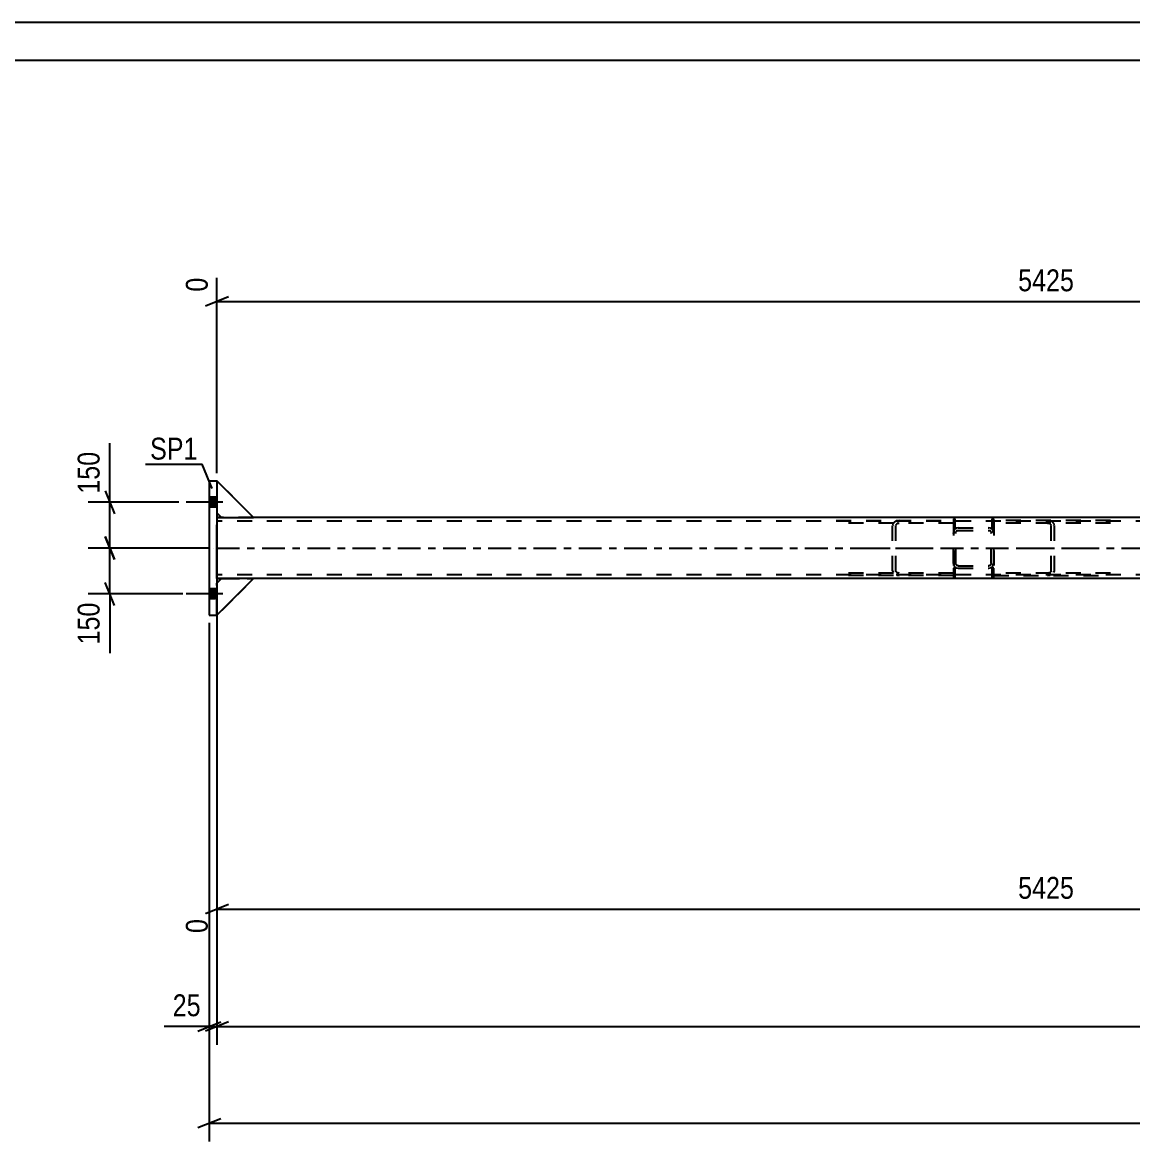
# Model space of a CAD drawing. Header units: millimetres. Extents: x 0 to 1189, y 0 to 841.
# Drawn here: x 148.9 to 294.2, y 694.5 to 841 of the extents above; entities that cross this region are included whole.
import ezdxf

# ---------------------------------------------------------------- set-up
doc = ezdxf.new("R2010")
doc.units = ezdxf.units.MM
doc.linetypes.add('DXK_LINE_DOT2', pattern=[3.9198, 1.9599, -1.9599])
doc.linetypes.add('DXK_LINE_DOT3', pattern=[5.9187, 2.979, -0.9799, 0.9799, -0.9799])
doc.styles.add('Arial Narrow', font='ARIALN.TTF', dxfattribs={"height": 0.2})

# ---------------------------------------------------------------- blocks, each defined once
blk = doc.blocks.new('Unknown-405118385-1163')
at = {"color": 5, "linetype": 'Continuous'}
for p, q in [((1189, 841), (0, 841)), ((1184, 836), (5, 836))]:
    blk.add_line(p, q, dxfattribs=at)
blk = doc.blocks.new('Part-405118385-3407 - 3258')
at = {"color": 7, "linetype": 'DXK_LINE_DOT2'}
for p, q in [((255.39, 775.8), (270.7, 775.8)), ((270.7, 775.48), (255.39, 775.48)), ((262.78, 775.24), (262.75, 775.16)), ((262.75, 769.24), (262.75, 775.16)), ((262.82, 775.4), (262.78, 775.24)), ((263.19, 775.16), (263.21, 775.24)), ((263.19, 769.24), (263.19, 775.16)), ((263.21, 775.24), (263.23, 775.28)), ((263.63, 775.8), (263.3, 775.75)), ((263.46, 775.45), (263.63, 775.48)), ((270.7, 775.8), (270.7, 768.6)), ((262.75, 769.24), (262.82, 768.99)), ((263.23, 769.11), (263.19, 769.24)), ((270.7, 768.92), (255.39, 768.92)), ((270.7, 768.6), (255.39, 768.6)), ((263.3, 768.64), (263.63, 768.6)), ((263.63, 768.92), (263.46, 768.94))]:
    blk.add_line(p, q, dxfattribs=at)
at = {"color": 7, "linetype": 'DXK_LINE_DOT3'}
blk.add_line((259.46, 772.2), (267.7, 772.2), dxfattribs=at)
at = {"color": 7, "linetype": 'DXK_LINE_DOT2'}
for centre, radius, start, end in [((263.5, 774.97), 0.802, 104.5547, 147.5896), ((263.56, 775.06), 0.401, 104.5547, 147.5896), ((263.56, 769.33), 0.401, 212.4104, 255.4453)]:
    blk.add_arc(centre, radius, start, end, dxfattribs=at)
blk = doc.blocks.new('Bolt-405118385-3268 - 3258')
at = {"linetype": 'Continuous'}
for points in [[(173.34, 778.86), (173.34, 777.54), (174.34, 777.54), (174.34, 778.86)], [(173.34, 778.86), (173.34, 777.54), (174.34, 777.54), (174.34, 778.86)], [(173.34, 766.86), (173.34, 765.54), (174.34, 765.54), (174.34, 766.86)], [(173.34, 766.86), (173.34, 765.54), (174.34, 765.54), (174.34, 766.86)]]:
    blk.add_hatch(color=1, dxfattribs=at).paths.add_polyline_path(points)
at = {"color": 1, "linetype": 'Continuous'}
for p, q in [((175.1, 778.2), (170.34, 778.2)), ((175.1, 778.2), (170.34, 778.2)), ((174.34, 778.86), (173.34, 778.86)), ((174.34, 778.86), (173.34, 778.86)), ((174.34, 777.54), (173.34, 777.54)), ((174.34, 777.54), (173.34, 777.54)), ((175.1, 766.2), (170.34, 766.2)), ((175.1, 766.2), (170.34, 766.2)), ((174.34, 766.86), (173.34, 766.86)), ((174.34, 766.86), (173.34, 766.86)), ((174.34, 765.54), (173.34, 765.54)), ((174.34, 765.54), (173.34, 765.54))]:
    blk.add_line(p, q, dxfattribs=at)
blk = doc.blocks.new('Part-405118385-3446 - 3258')
at = {"color": 7, "linetype": 'DXK_LINE_DOT2'}
for p, q in [((270.94, 776.04), (270.7, 776.04)), ((270.7, 776.04), (270.7, 774.84)), ((270.94, 774.84), (270.94, 776.04)), ((270.7, 774.84), (270.94, 774.84))]:
    blk.add_line(p, q, dxfattribs=at)
blk = doc.blocks.new('Part-405118385-3261 - 3258')
at = {"color": 7, "linetype": 'DXK_LINE_DOT2'}
for p, q in [((270.94, 769.56), (270.7, 769.56)), ((270.7, 769.56), (270.7, 768.36)), ((270.94, 768.36), (270.94, 769.56)), ((270.7, 768.36), (270.94, 768.36))]:
    blk.add_line(p, q, dxfattribs=at)
at = {"color": 7, "linetype": 'DXK_LINE_DOT3'}
blk.add_line((270.82, 768.96), (270.82, 768.96), dxfattribs=at)
blk = doc.blocks.new('Part-405118385-3404 - 3258')
at = {"color": 7, "linetype": 'DXK_LINE_DOT2'}
for p, q in [((270.75, 774.44), (270.7, 774.2)), ((270.7, 770.2), (270.7, 774.2)), ((271.02, 774.2), (271.04, 774.32)), ((271.02, 770.2), (271.02, 774.2)), ((271.34, 774.84), (271.09, 774.79)), ((271.22, 774.49), (271.34, 774.52)), ((271.34, 774.84), (275.34, 774.84)), ((271.34, 774.52), (275.34, 774.52)), ((275.58, 774.79), (275.34, 774.84)), ((275.34, 774.52), (275.46, 774.49)), ((275.63, 774.32), (275.66, 774.2)), ((275.66, 770.2), (275.66, 774.2)), ((275.98, 774.2), (275.93, 774.44)), ((275.98, 770.2), (275.98, 774.2)), ((270.7, 770.2), (270.75, 769.95)), ((271.04, 770.07), (271.02, 770.2)), ((271.09, 769.6), (271.34, 769.56)), ((271.34, 769.88), (271.22, 769.9)), ((271.34, 769.88), (275.34, 769.88)), ((271.34, 769.56), (275.34, 769.56)), ((275.46, 769.9), (275.34, 769.88)), ((275.34, 769.56), (275.58, 769.6)), ((275.66, 770.2), (275.63, 770.07)), ((275.93, 769.95), (275.98, 770.2))]:
    blk.add_line(p, q, dxfattribs=at)
at = {"color": 7, "linetype": 'DXK_LINE_DOT3'}
blk.add_line((273.34, 772.2), (273.34, 772.2), dxfattribs=at)
at = {"color": 7, "linetype": 'DXK_LINE_DOT2'}
for centre, radius, start, end in [((271.34, 774.2), 0.64, 112.5, 157.5), ((271.34, 774.2), 0.32, 112.5, 157.5), ((275.34, 774.2), 0.32, 22.5, 67.5), ((275.34, 774.2), 0.64, 22.5, 67.5), ((271.34, 770.2), 0.64, 202.5, 247.5), ((271.34, 770.2), 0.32, 202.5, 247.5), ((275.34, 770.2), 0.32, 292.5, 337.5), ((275.34, 770.2), 0.64, 292.5, 337.5)]:
    blk.add_arc(centre, radius, start, end, dxfattribs=at)
blk = doc.blocks.new('Part-405118385-3408 - 3258')
at = {"color": 7, "linetype": 'DXK_LINE_DOT2'}
for p, q in [((275.98, 775.8), (275.98, 768.6)), ((291.28, 775.8), (275.98, 775.8)), ((291.28, 775.48), (275.98, 775.48)), ((283.38, 775.75), (283.04, 775.8)), ((283.04, 775.48), (283.21, 775.45)), ((283.45, 775.28), (283.46, 775.24)), ((283.46, 775.24), (283.48, 775.16)), ((283.48, 769.24), (283.48, 775.16)), ((283.9, 775.24), (283.86, 775.4)), ((283.92, 775.16), (283.9, 775.24)), ((283.92, 769.24), (283.92, 775.16)), ((283.48, 769.24), (283.45, 769.11)), ((283.86, 768.99), (283.92, 769.24)), ((291.28, 768.92), (275.98, 768.92)), ((275.98, 768.6), (291.28, 768.6)), ((283.21, 768.94), (283.04, 768.92)), ((283.04, 768.6), (283.38, 768.64))]:
    blk.add_line(p, q, dxfattribs=at)
at = {"color": 7, "linetype": 'DXK_LINE_DOT3'}
blk.add_line((278.98, 772.2), (287.22, 772.2), dxfattribs=at)
at = {"color": 7, "linetype": 'DXK_LINE_DOT2'}
for centre, radius, start, end in [((283.11, 775.06), 0.401, 32.4104, 75.4453), ((283.18, 774.97), 0.802, 32.4104, 75.4453), ((283.11, 769.33), 0.401, 284.5547, 327.5896)]:
    blk.add_arc(centre, radius, start, end, dxfattribs=at)
blk = doc.blocks.new('Part-405118385-3311 - 3258')
at = {"color": 7, "linetype": 'DXK_LINE_DOT2'}
for p, q in [((174.34, 767.6), (174.94, 768.2)), ((179.14, 768.2), (174.34, 763.4)), ((174.34, 763.4), (174.34, 767.6)), ((174.94, 768.2), (179.14, 768.2))]:
    blk.add_line(p, q, dxfattribs=at)
at = {"color": 7, "linetype": 'DXK_LINE_DOT3'}
for p, q in [((174.34, 768.2), (179.14, 768.2)), ((179.14, 768.2), (174.34, 763.4))]:
    blk.add_line(p, q, dxfattribs=at)
blk = doc.blocks.new('Part-405118385-3314 - 3258')
at = {"color": 2, "linetype": 'Continuous'}
for p, q in [((174.34, 767.6), (174.94, 768.2)), ((179.14, 768.2), (174.34, 763.4)), ((179.14, 768.2), (174.94, 768.2))]:
    blk.add_line(p, q, dxfattribs=at)
at = {"color": 7, "linetype": 'DXK_LINE_DOT3'}
for p, q in [((174.34, 768.2), (179.14, 768.2)), ((179.14, 768.2), (174.34, 763.4))]:
    blk.add_line(p, q, dxfattribs=at)
at = {"color": 7, "linetype": 'DXK_LINE_DOT2'}
blk.add_line((174.34, 763.4), (174.34, 767.6), dxfattribs=at)
blk = doc.blocks.new('Part-405118385-3345 - 3258')
at = {"color": 7, "linetype": 'DXK_LINE_DOT2'}
for p, q in [((174.34, 767.6), (174.94, 768.2)), ((179.14, 768.2), (174.34, 763.4)), ((174.34, 763.4), (174.34, 767.6)), ((174.94, 768.2), (179.14, 768.2))]:
    blk.add_line(p, q, dxfattribs=at)
at = {"color": 7, "linetype": 'DXK_LINE_DOT3'}
for p, q in [((174.34, 768.2), (179.14, 768.2)), ((179.14, 768.2), (174.34, 763.4))]:
    blk.add_line(p, q, dxfattribs=at)
blk = doc.blocks.new('Part-405118385-3348 - 3258')
at = {"color": 7, "linetype": 'DXK_LINE_DOT2'}
for p, q in [((179.14, 776.2), (174.34, 781)), ((174.34, 781), (174.34, 776.8)), ((174.34, 776.8), (174.94, 776.2)), ((174.94, 776.2), (179.14, 776.2))]:
    blk.add_line(p, q, dxfattribs=at)
at = {"color": 7, "linetype": 'DXK_LINE_DOT3'}
for p, q in [((179.14, 776.2), (174.34, 781)), ((174.34, 776.2), (179.14, 776.2))]:
    blk.add_line(p, q, dxfattribs=at)
blk = doc.blocks.new('Part-405118385-3351 - 3258')
at = {"color": 2, "linetype": 'Continuous'}
for p, q in [((179.14, 776.2), (174.34, 781)), ((174.34, 776.8), (174.94, 776.2)), ((174.94, 776.2), (179.14, 776.2))]:
    blk.add_line(p, q, dxfattribs=at)
at = {"color": 7, "linetype": 'DXK_LINE_DOT2'}
blk.add_line((174.34, 781), (174.34, 776.8), dxfattribs=at)
at = {"color": 7, "linetype": 'DXK_LINE_DOT3'}
for p, q in [((179.14, 776.2), (174.34, 781)), ((174.34, 776.2), (179.14, 776.2))]:
    blk.add_line(p, q, dxfattribs=at)
blk = doc.blocks.new('Part-405118385-3354 - 3258')
at = {"color": 7, "linetype": 'DXK_LINE_DOT2'}
for p, q in [((179.14, 776.2), (174.34, 781)), ((174.34, 781), (174.34, 776.8)), ((174.34, 776.8), (174.94, 776.2)), ((174.94, 776.2), (179.14, 776.2))]:
    blk.add_line(p, q, dxfattribs=at)
at = {"color": 7, "linetype": 'DXK_LINE_DOT3'}
for p, q in [((179.14, 776.2), (174.34, 781)), ((174.34, 776.2), (179.14, 776.2))]:
    blk.add_line(p, q, dxfattribs=at)
blk = doc.blocks.new('Part-405118385-3377 - 3258')
at = {"color": 2, "linetype": 'Continuous'}
for p, q in [((174.94, 776.2), (174.34, 776.2)), ((174.34, 769.16), (174.34, 775.24)), ((391.34, 776.2), (179.14, 776.2)), ((174.94, 768.2), (174.34, 768.2)), ((391.34, 768.2), (179.14, 768.2))]:
    blk.add_line(p, q, dxfattribs=at)
at = {"color": 7, "linetype": 'DXK_LINE_DOT2'}
for p, q in [((174.34, 776.2), (174.34, 775.24)), ((174.34, 776.2), (174.34, 775.91)), ((892.34, 775.72), (174.34, 775.72)), ((179.14, 776.2), (174.94, 776.2)), ((174.34, 768.2), (174.34, 769.16)), ((892.34, 768.68), (174.34, 768.68)), ((179.14, 768.2), (174.94, 768.2))]:
    blk.add_line(p, q, dxfattribs=at)
at = {"color": 7, "linetype": 'DXK_LINE_DOT3'}
blk.add_line((174.34, 772.2), (892.34, 772.2), dxfattribs=at)
blk = doc.blocks.new('Part-405118385-3445 - 3258')
at = {"color": 7, "linetype": 'DXK_LINE_DOT2'}
for p, q in [((275.98, 776.04), (275.74, 776.04)), ((275.74, 776.04), (275.74, 774.84)), ((275.98, 774.84), (275.98, 776.04)), ((275.74, 774.84), (275.98, 774.84))]:
    blk.add_line(p, q, dxfattribs=at)
blk = doc.blocks.new('Part-405118385-3428 - 3258')
at = {"color": 2, "linetype": 'Continuous'}
for p, q in [((173.34, 781), (174.34, 781)), ((173.34, 781), (173.34, 763.4)), ((174.34, 781), (174.34, 763.4)), ((173.34, 763.4), (174.34, 763.4))]:
    blk.add_line(p, q, dxfattribs=at)
at = {"color": 7, "linetype": 'DXK_LINE_DOT3'}
blk.add_line((173.84, 772.2), (173.84, 772.2), dxfattribs=at)
blk = doc.blocks.new('Part-405118385-3442 - 3258')
at = {"color": 7, "linetype": 'DXK_LINE_DOT2'}
for p, q in [((275.98, 769.56), (275.74, 769.56)), ((275.74, 769.56), (275.74, 768.36)), ((275.98, 768.36), (275.98, 769.56)), ((275.74, 768.36), (275.98, 768.36))]:
    blk.add_line(p, q, dxfattribs=at)
blk = doc.blocks.new('StraightDimension-405118385-33487 - 3258')
at = {"color": 7, "linetype": 'Continuous'}
for p, q in [((174.34, 767.2), (174.34, 721.82)), ((391.34, 736), (391.34, 716.34)), ((175.84, 725.55), (172.84, 724.35)), ((389.84, 724.35), (392.84, 725.55)), ((174.34, 724.95), (391.34, 724.95))]:
    blk.add_line(p, q, dxfattribs=at)
at = {"color": 0}
blk.add_wipeout([(287.09, 725.7), (287.09, 729.9), (278.58, 729.9), (278.58, 725.7)], dxfattribs=at)
at = {"color": 3, "style": 'Arial Narrow'}
blk.add_text('5425', height=2.863, dxfattribs=at).set_placement((279.18, 726.3))
at = {"color": 0, "linetype": 'Continuous'}
for points in [[(173.74, 724.25), (169.54, 724.25), (169.54, 721.22), (173.74, 721.22)], [(390.74, 724.25), (386.54, 724.25), (386.54, 715.74), (390.74, 715.74)]]:
    blk.add_wipeout(points, dxfattribs=at)
at = {"color": 3, "linetype": 'Continuous', "style": 'Arial Narrow'}
for s, height, p in [('0', 2.86, (173.14, 721.82)), ('5425', 2.863, (390.14, 716.34))]:
    blk.add_text(s, height=height, rotation=90.0002, dxfattribs=at).set_placement(p)
blk = doc.blocks.new('StraightDimension-405118385-3469 - 3258')
at = {"color": 7, "linetype": 'Continuous'}
for p, q in [((173.34, 762.4), (173.34, 694.52)), ((174.84, 697.52), (171.84, 696.32)), ((173.34, 696.92), (893.34, 696.92))]:
    blk.add_line(p, q, dxfattribs=at)
blk = doc.blocks.new('StraightDimension-405118385-3482 - 3258')
at = {"color": 7, "linetype": 'Continuous'}
for p, q in [((173.34, 762.4), (173.34, 707.18)), ((174.34, 762.4), (174.34, 707.18)), ((173.34, 709.58), (167.43, 709.58)), ((173.34, 709.58), (167.43, 709.58)), ((171.84, 708.98), (174.84, 710.18)), ((175.84, 710.18), (172.84, 708.98)), ((173.34, 709.58), (174.34, 709.58))]:
    blk.add_line(p, q, dxfattribs=at)
at = {"color": 0}
blk.add_wipeout([(172.81, 710.33), (172.81, 714.53), (167.96, 714.53), (167.96, 710.33)], dxfattribs=at)
at = {"color": 3, "style": 'Arial Narrow'}
blk.add_text('25', height=2.863, dxfattribs=at).set_placement((168.56, 710.93))
blk = doc.blocks.new('StraightDimension-405118385-3499 - 3258')
at = {"color": 7, "linetype": 'Continuous'}
for p, q in [((174.34, 762.4), (174.34, 707.18)), ((175.84, 710.18), (172.84, 708.98)), ((174.34, 709.58), (892.34, 709.58))]:
    blk.add_line(p, q, dxfattribs=at)
blk = doc.blocks.new('StraightDimension-405118385-3601 - 3258')
at = {"color": 7, "linetype": 'Continuous'}
for p, q in [((391.34, 788.09), (391.34, 813.07)), ((174.34, 782), (174.34, 807.58)), ((175.84, 805.06), (172.84, 803.86)), ((174.34, 804.46), (391.34, 804.46)), ((389.84, 803.86), (392.84, 805.06))]:
    blk.add_line(p, q, dxfattribs=at)
at = {"color": 0}
blk.add_wipeout([(287.09, 805.21), (287.09, 809.41), (278.58, 809.41), (278.58, 805.21)], dxfattribs=at)
at = {"color": 3, "style": 'Arial Narrow'}
blk.add_text('5425', height=2.863, dxfattribs=at).set_placement((279.18, 805.81))
at = {"color": 0, "linetype": 'Continuous'}
for points in [[(390.74, 813.67), (386.54, 813.67), (386.54, 805.16), (390.74, 805.16)], [(173.74, 808.18), (169.54, 808.18), (169.54, 805.16), (173.74, 805.16)]]:
    blk.add_wipeout(points, dxfattribs=at)
at = {"color": 3, "linetype": 'Continuous', "style": 'Arial Narrow'}
for s, height, p in [('5425', 2.863, (390.14, 805.76)), ('0', 2.86, (173.14, 805.76))]:
    blk.add_text(s, height=height, rotation=90.0002, dxfattribs=at).set_placement(p)
blk = doc.blocks.new('StraightDimension-405118385-46412 - 3258')
at = {"color": 7, "linetype": 'Continuous'}
for p, q in [((160.34, 778.2), (160.34, 785.93)), ((160.34, 778.2), (160.34, 785.93)), ((159.74, 779.7), (160.94, 776.7)), ((169.34, 778.2), (157.49, 778.2)), ((160.34, 772.2), (160.34, 778.2)), ((160.94, 770.7), (159.74, 773.7)), ((173.34, 772.2), (157.49, 772.2))]:
    blk.add_line(p, q, dxfattribs=at)
at = {"color": 0}
blk.add_wipeout([(159.59, 785.41), (155.39, 785.41), (155.39, 778.72), (159.59, 778.72)], dxfattribs=at)
at = {"color": 3, "style": 'Arial Narrow'}
blk.add_text('150', height=2.863, rotation=90.0002, dxfattribs=at).set_placement((158.99, 779.32))
blk = doc.blocks.new('StraightDimension-405118385-46413 - 3258')
at = {"color": 7, "linetype": 'Continuous'}
for p, q in [((159.74, 773.7), (160.94, 770.7)), ((173.34, 772.2), (157.49, 772.2)), ((160.34, 766.2), (160.34, 772.2)), ((160.94, 764.7), (159.74, 767.7)), ((169.88, 766.2), (157.49, 766.2)), ((160.34, 766.2), (160.34, 758.46)), ((160.34, 766.2), (160.34, 758.46))]:
    blk.add_line(p, q, dxfattribs=at)
at = {"color": 0}
blk.add_wipeout([(159.59, 765.67), (155.39, 765.67), (155.39, 758.99), (159.59, 758.99)], dxfattribs=at)
at = {"color": 3, "style": 'Arial Narrow'}
blk.add_text('150', height=2.863, rotation=90.0002, dxfattribs=at).set_placement((158.99, 759.59))
blk = doc.blocks.new('Mark-405118385-3424 - 3258')
at = {"color": 0}
blk.add_wipeout([(171.81, 783.78), (171.81, 786.78), (165.6, 786.78), (165.6, 783.78)], dxfattribs=at)
blk.add_wipeout([(171.81, 783.78), (171.81, 786.78), (165.6, 786.78), (165.6, 783.78)], dxfattribs=at)
at = {"color": 30, "linetype": 'Continuous'}
for p in [(165, 783.18), (173.71, 779.99)]:
    blk.add_line(p, (172.41, 783.18), dxfattribs=at)
at = {"color": 3, "style": 'Arial Narrow'}
blk.add_text('SP1', height=2.863, dxfattribs=at).set_placement((165.6, 783.78))

msp = doc.modelspace()

# ---------------------------------------------------------------- block references
for name in ['Unknown-405118385-1163', 'Part-405118385-3428 - 3258', 'Part-405118385-3348 - 3258', 'Part-405118385-3351 - 3258', 'Part-405118385-3354 - 3258', 'Bolt-405118385-3268 - 3258', 'Part-405118385-3377 - 3258', 'Part-405118385-3407 - 3258', 'Part-405118385-3446 - 3258', 'Part-405118385-3445 - 3258', 'Part-405118385-3408 - 3258', 'Part-405118385-3404 - 3258', 'Part-405118385-3261 - 3258', 'Part-405118385-3442 - 3258', 'Part-405118385-3311 - 3258', 'Part-405118385-3314 - 3258', 'Part-405118385-3345 - 3258']:
    msp.add_blockref(name, (0, 0))

# ---------------------------------------------------------------- next in the draw order: block references
for name in ['StraightDimension-405118385-3601 - 3258', 'StraightDimension-405118385-33487 - 3258']:
    msp.add_blockref(name, (0, 0))

# ---------------------------------------------------------------- next in the draw order: block references
for name in ['StraightDimension-405118385-46412 - 3258', 'StraightDimension-405118385-3469 - 3258']:
    msp.add_blockref(name, (0, 0))

# ---------------------------------------------------------------- next in the draw order: block references
for name in ['Mark-405118385-3424 - 3258', 'StraightDimension-405118385-3482 - 3258']:
    msp.add_blockref(name, (0, 0))

# ---------------------------------------------------------------- next in the draw order: block references
msp.add_blockref('StraightDimension-405118385-3499 - 3258', (0, 0))

# ---------------------------------------------------------------- next in the draw order: block references
msp.add_blockref('StraightDimension-405118385-46413 - 3258', (0, 0))

doc.saveas('drawing.dxf')
